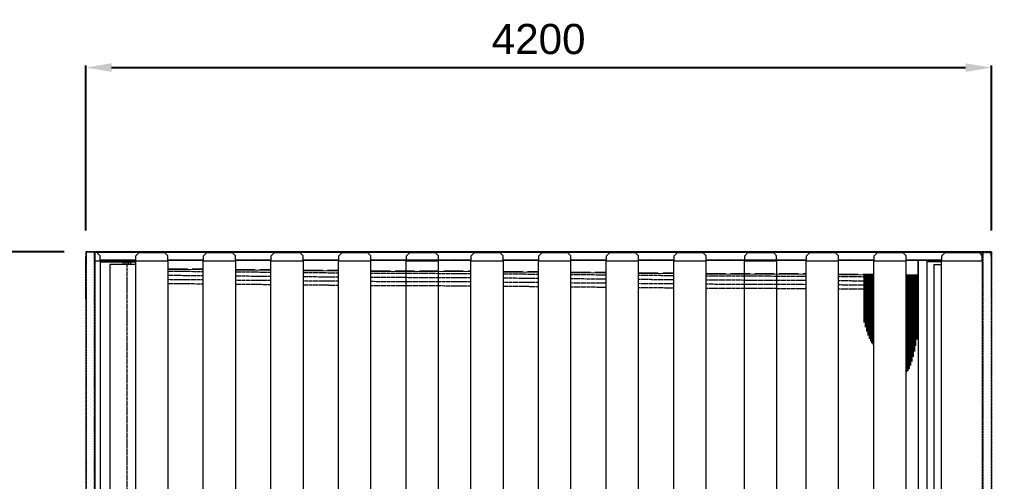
# Model space of a CAD drawing. Header units: millimetres. Extents: x -662849 to 32847, y -140377 to 24217.
# Drawn here: x 4988 to 9495, y 12438 to 14583 of the extents above; entities that cross this region are included whole.
import ezdxf

# ---------------------------------------------------------------- set-up
doc = ezdxf.new("R2010")
doc.units = ezdxf.units.MM
for name, pattern in [('CENTER', [2, 1.25, -0.25, 0.25, -0.25]), ('DASHED', [15, 12, -3]), ('HIDDEN', [0.375, 0.25, -0.125]), ('HIDDENX2', [0.75, 0.5, -0.25])]:
    doc.linetypes.add(name, pattern=pattern)
doc.layers.add('center', color=1, linetype='CENTER')
doc.layers.add('HIDD', color=2, linetype='HIDDENX2')
doc.styles.get("Standard").update_dxf_attribs({"font": 'arial.ttf'})
doc.dimstyles.new('1.40', dxfattribs={"dimscale": 20, "dimtxt": 1.5, "dimasz": 1, "dimexe": 0.5, "dimexo": 0.5, "dimgap": 0.5, "dimtad": 1, "dimdec": 0, "dimzin": 0, "dimdsep": 46, "dimtxsty": 'Standard', "dimcen": 0, "dimclrd": 2, "dimclre": 2, "dimclrt": 3, "dimadec": 0, "dimazin": 0, "dimtfac": 1, "dimtdec": 0, "dimtmove": 0, "dimatfit": 0, "dimfxl": 1, "dimtolj": 1, "dimtzin": 0, "dimlwd": -1, "dimlwe": -1, "dimarcsym": 0})

# ---------------------------------------------------------------- blocks, each defined once
blk = doc.blocks.new('*D487')
at = {"color": 2, "transparency": 16777216}
for p, q in [((5295, 13604), (5295, 14369.2)), ((5415, 14359.2), (9375, 14359.2)), ((9495, 13604), (9495, 14369.2))]:
    blk.add_line(p, q, dxfattribs=at)
for points in [[(5415, 14379.2), (5415, 14339.2), (5295, 14359.2)], [(9375, 14379.2), (9375, 14339.2), (9495, 14359.2)]]:
    blk.add_solid(points, dxfattribs=at)
at = {"layer": 'Defpoints', "color": 0, "transparency": 16777216}
for p in [(9495, 14359.2), (5295, 13504), (9495, 13504)]:
    blk.add_point(p, dxfattribs=at)
at = {"color": 3, "lineweight": 20, "transparency": 16777216, "insert": (7395, 14490.7), "char_height": 140, "attachment_point": 5}
blk.add_mtext('\\A1;4200', dxfattribs=at)
blk = doc.blocks.new('*D488')
at = {"color": 2, "transparency": 16777216}
for p, q in [((5195, 13504), (4496.5, 13504)), ((4506.5, 13384), (4506.5, 10024)), ((5195, 9904), (4496.5, 9904))]:
    blk.add_line(p, q, dxfattribs=at)
for points in [[(4486.5, 13384), (4526.5, 13384), (4506.5, 13504)], [(4486.5, 10024), (4526.5, 10024), (4506.5, 9904)]]:
    blk.add_solid(points, dxfattribs=at)
at = {"layer": 'Defpoints', "color": 0, "transparency": 16777216}
for p in [(5295, 13504), (4506.5, 9904), (5295, 9904)]:
    blk.add_point(p, dxfattribs=at)
at = {"color": 3, "lineweight": 20, "transparency": 16777216, "insert": (4375, 11704), "char_height": 140, "attachment_point": 5, "rotation": 90}
blk.add_mtext('\\A1;3600', dxfattribs=at)
blk = doc.blocks.new('3')
at = {"color": 7, "lineweight": 20, "ltscale": 0.081667}
for p, q in [((5295, 13286), (5295, 13482)), ((9495, 13286), (9495, 13482))]:
    blk.add_line(p, q, dxfattribs=at)
at = {"color": 7, "lineweight": 20, "ltscale": 0.014667}
blk.add_line((5333.6, 13502), (5298.4, 13502), dxfattribs=at)
at = {"lineweight": 20}
for p, q in [((5337, 13504), (5337, 13464)), ((5347.2, 13501), (5337, 13501)), ((5362.2, 13486), (5347.2, 13501)), ((5362.2, 13461), (5362.2, 13486)), ((5527.8, 13486), (5542.8, 13501)), ((5527.8, 13461), (5527.8, 13486)), ((5542.8, 13501), (5660.8, 13501)), ((5675.8, 13486), (5660.8, 13501)), ((5675.8, 13461), (5675.8, 13486)), ((5841.4, 13486), (5856.4, 13501)), ((5841.4, 13461), (5841.4, 13486)), ((5856.4, 13501), (5974.4, 13501)), ((5989.4, 13486), (5974.4, 13501)), ((5989.4, 13461), (5989.4, 13486)), ((6155.1, 13486), (6170.1, 13501)), ((6155.1, 13461), (6155.1, 13486)), ((6170.1, 13501), (6288.1, 13501)), ((6303.1, 13486), (6288.1, 13501)), ((6303.1, 13461), (6303.1, 13486)), ((6468.7, 13486), (6483.7, 13501)), ((6468.7, 13461), (6468.7, 13486)), ((6483.7, 13501), (6601.7, 13501)), ((6616.7, 13486), (6601.7, 13501)), ((6616.7, 13461), (6616.7, 13486)), ((6782.4, 13486), (6797.4, 13501)), ((6782.4, 13461), (6782.4, 13486)), ((6797.4, 13501), (6915.4, 13501)), ((6930.4, 13486), (6915.4, 13501)), ((6930.4, 13461), (6930.4, 13486)), ((7082.4, 13486), (7097.4, 13501)), ((7082.4, 13461), (7082.4, 13486)), ((7097.4, 13501), (7215.4, 13501)), ((7230.4, 13486), (7215.4, 13501)), ((7230.4, 13461), (7230.4, 13486)), ((7396, 13486), (7411, 13501)), ((7396, 13461), (7396, 13486)), ((7411, 13501), (7529, 13501)), ((7544, 13486), (7529, 13501)), ((7544, 13461), (7544, 13486)), ((7709.7, 13486), (7724.7, 13501)), ((7709.7, 13461), (7709.7, 13486)), ((7724.7, 13501), (7842.7, 13501)), ((7857.7, 13486), (7842.7, 13501)), ((7857.7, 13461), (7857.7, 13486)), ((8023.3, 13486), (8038.3, 13501)), ((8023.3, 13461), (8023.3, 13486)), ((8038.3, 13501), (8156.3, 13501)), ((8171.3, 13486), (8156.3, 13501)), ((8171.3, 13461), (8171.3, 13486)), ((8350.6, 13486), (8365.6, 13501)), ((8350.6, 13461), (8350.6, 13486)), ((8365.6, 13501), (8483.6, 13501)), ((8498.6, 13486), (8483.6, 13501)), ((8498.6, 13461), (8498.6, 13486)), ((8637, 13486), (8652, 13501)), ((8637, 13461), (8637, 13486)), ((8652, 13501), (8770, 13501)), ((8785, 13486), (8770, 13501)), ((8785, 13461), (8785, 13486)), ((8950.6, 13486), (8965.6, 13501)), ((8950.6, 13461), (8950.6, 13486)), ((8965.6, 13501), (9083.6, 13501)), ((9098.6, 13486), (9083.6, 13501)), ((9098.6, 13461), (9098.6, 13486)), ((9264.2, 13486), (9279.2, 13501)), ((9264.2, 13461), (9264.2, 13486)), ((9279.2, 13501), (9437, 13501)), ((9452, 13486), (9437, 13501)), ((9452, 13461), (9452, 13486)), ((5363.2, 13461), (5337, 13461)), ((5363.2, 10020), (5363.2, 13461)), ((5526.8, 10020), (5526.8, 13461)), ((5676.8, 13461), (5526.8, 13461)), ((5676.8, 10020), (5676.8, 13461)), ((5840.4, 10020), (5840.4, 13461)), ((5990.4, 13461), (5840.4, 13461)), ((5990.4, 10020), (5990.4, 13461)), ((6154.1, 10020), (6154.1, 13461)), ((6304.1, 13461), (6154.1, 13461)), ((6304.1, 10020), (6304.1, 13461)), ((6467.7, 10020), (6467.7, 13461)), ((6617.7, 13461), (6467.7, 13461)), ((6617.7, 10020), (6617.7, 13461)), ((6781.4, 10020), (6781.4, 13461)), ((6931.4, 13461), (6781.4, 13461)), ((6931.4, 10020), (6931.4, 13461)), ((7081.4, 10020), (7081.4, 13461)), ((7231.4, 13461), (7081.4, 13461)), ((7231.4, 10020), (7231.4, 13461)), ((7395, 10020), (7395, 13461)), ((7545, 13461), (7395, 13461)), ((7545, 10020), (7545, 13461)), ((7708.7, 10020), (7708.7, 13461)), ((7858.7, 13461), (7708.7, 13461)), ((7858.7, 10020), (7858.7, 13461)), ((8022.3, 10020), (8022.3, 13461)), ((8172.3, 13461), (8022.3, 13461)), ((8172.3, 10020), (8172.3, 13461)), ((8349.6, 10020), (8349.6, 13461)), ((8499.6, 13461), (8349.6, 13461)), ((8499.6, 10020), (8499.6, 13461)), ((8636, 10020), (8636, 13461)), ((8786, 13461), (8636, 13461)), ((8786, 10020), (8786, 13461)), ((8949.6, 10020), (8949.6, 13461)), ((9099.6, 13461), (8949.6, 13461)), ((9099.6, 10020), (9099.6, 13461)), ((9263.2, 10020), (9263.2, 13461)), ((9263.2, 13461), (9264.2, 13461)), ((9453, 13461), (9263.2, 13461)), ((9453, 10020), (9453, 13461)), ((5337, 9904), (5337, 12464))]:
    blk.add_line(p, q, dxfattribs=at)
at = {"color": 7, "lineweight": 20, "ltscale": 0.097167}
for p, q in [((5337, 13267.4), (5337, 13500.6)), ((9453, 13267.4), (9453, 13500.6)), ((9453, 13267.4), (9453, 13500.6))]:
    blk.add_line(p, q, dxfattribs=at)
at = {"color": 7, "lineweight": 20, "ltscale": 0.000125672}
blk.add_line((5339.3, 13502), (5339, 13502), dxfattribs=at)
at = {"color": 7, "lineweight": 20, "ltscale": 0.00012559}
blk.add_line((5339.3, 13502), (5339, 13502), dxfattribs=at)
at = {"color": 7, "lineweight": 20, "ltscale": 4.99865e-05}
blk.add_line((5342.3, 13504), (5342.4, 13504), dxfattribs=at)
at = {"color": 7, "lineweight": 20, "ltscale": 1.75167e-05}
blk.add_line((5342.4, 13504), (5342.4, 13504), dxfattribs=at)
at = {"color": 7, "lineweight": 20}
for p, q in [((9447.6, 13504), (5342.4, 13504)), ((5542.4, 13500.6), (5347.6, 13500.6)), ((5856, 13500.6), (5661.2, 13500.6)), ((6169.7, 13500.6), (5974.8, 13500.6)), ((6483.3, 13500.6), (6288.5, 13500.6)), ((7097, 13500.6), (6602.1, 13500.6)), ((7410.6, 13500.6), (7215.8, 13500.6)), ((7724.3, 13500.6), (7529.4, 13500.6)), ((8037.9, 13500.6), (7843.1, 13500.6)), ((8651.6, 13500.6), (8156.7, 13500.6)), ((8965.2, 13500.6), (8770.4, 13500.6)), ((9278.8, 13500.6), (9084, 13500.6)), ((9449.3, 13500.6), (9437.4, 13500.6)), ((5362.2, 13467.4), (5527.8, 13467.4)), ((5362.2, 13462), (5527.8, 13462)), ((5363.2, 13458.6), (5526.8, 13458.6)), ((5675.8, 13467.4), (5841.4, 13467.4)), ((5989.4, 13467.4), (6155.1, 13467.4)), ((6303.1, 13467.4), (6468.7, 13467.4)), ((6616.7, 13467.4), (7082.4, 13467.4)), ((7230.4, 13467.4), (7396, 13467.4)), ((7544, 13467.4), (7709.7, 13467.4)), ((7857.7, 13467.4), (8023.3, 13467.4)), ((8171.3, 13467.4), (8637, 13467.4)), ((8785, 13467.4), (8950.6, 13467.4)), ((9098.6, 13467.4), (9264.2, 13467.4)), ((9195, 13464), (9264.2, 13464)), ((9264.2, 13462.4), (9195, 13462.4)), ((9264.2, 13462), (9195, 13462)), ((9263.2, 13458.6), (9195, 13458.6)), ((9453, 10408.8), (9453, 13331.1)), ((5337, 13267.4), (5337, 10408.8))]:
    blk.add_line(p, q, dxfattribs=at)
at = {"color": 7, "lineweight": 20, "ltscale": 1.55221e-05}
blk.add_line((5342.4, 13504), (5342.4, 13504), dxfattribs=at)
at = {"color": 7, "lineweight": 20, "ltscale": 4.33485e-05}
blk.add_line((5344.3, 13504), (5344.4, 13504), dxfattribs=at)
at = {"color": 7, "lineweight": 20, "ltscale": 4.06755e-05}
blk.add_line((5344.3, 13504), (5344.4, 13504), dxfattribs=at)
at = {"color": 7, "lineweight": 20, "ltscale": 3.00579e-05}
blk.add_line((5344.4, 13504), (5344.4, 13504), dxfattribs=at)
at = {"color": 7, "lineweight": 20, "ltscale": 1.78003e-05}
blk.add_line((5344.4, 13504), (5344.4, 13504), dxfattribs=at)
at = {"color": 7, "lineweight": 20, "ltscale": 1.24791e-05}
blk.add_line((5344.4, 13504), (5344.4, 13504), dxfattribs=at)
at = {"color": 7, "lineweight": 20, "ltscale": 2.871e-05}
blk.add_line((5344.4, 13504), (5344.4, 13504), dxfattribs=at)
at = {"color": 7, "lineweight": 20, "ltscale": 3.95576e-05}
blk.add_line((5344.4, 13504), (5344.4, 13504), dxfattribs=at)
at = {"color": 7, "lineweight": 20, "ltscale": 0.013833}
blk.add_line((9449.3, 13500.6), (9449.3, 13488.7), dxfattribs=at)
at = {"color": 7, "lineweight": 20, "ltscale": 0.014417}
blk.add_line((9451, 13487), (9451, 13500.6), dxfattribs=at)
at = {"color": 7, "lineweight": 20, "ltscale": 0.015}
blk.add_line((9451.5, 13502), (9451.5, 13486.5), dxfattribs=at)
at = {"color": 7, "lineweight": 20, "ltscale": 0.007958}
blk.add_line((9493, 13482), (9493, 13501.1), dxfattribs=at)
at = {"color": 7, "lineweight": 20, "ltscale": 0.000832424}
blk.add_line((9495, 13482), (9495, 13484), dxfattribs=at)
at = {"color": 7, "lineweight": 20, "ltscale": 0.053167}
blk.add_line((5337, 13458.6), (5337, 13331), dxfattribs=at)
at = {"lineweight": 20, "ltscale": 7.5}
for p, q in [((5407.3, 13446), (5407.3, 11737.8)), ((5526.8, 13446), (5407.3, 13446)), ((5467, 13458.6), (5467, 13446)), ((5503, 13446), (5467, 13446)), ((5476.1, 13458.6), (5476.1, 13446)), ((5494, 13458.6), (5494, 13446)), ((5503, 13458.6), (5503, 13446)), ((5841.4, 13466), (5675.8, 13466)), ((6155.1, 13466), (5989.4, 13466)), ((6468.7, 13466), (6303.1, 13466)), ((7082.4, 13466), (6616.7, 13466)), ((7396, 13466), (7230.4, 13466)), ((7709.7, 13466), (7544, 13466)), ((8023.3, 13466), (7857.7, 13466)), ((8637, 13466), (8171.3, 13466)), ((8950.6, 13466), (8785, 13466)), ((9195, 13466), (9098.6, 13466)), ((9155, 13466), (9155, 9955.4)), ((9195, 13466), (9195, 11727.7)), ((9227.3, 13446), (9227.3, 11737.8)), ((9227.3, 13446), (9263.2, 13446)), ((5676.8, 13424.4), (5840.4, 13422.8)), ((5990.4, 13421.4), (6154.1, 13419.7)), ((6304.1, 13418.3), (6467.7, 13416.6)), ((6617.7, 13415.2), (7081.4, 13413.5)), ((7231.4, 13412.1), (7395, 13410.4)), ((7545, 13409), (7708.7, 13407.4)), ((7858.7, 13405.9), (8022.3, 13404.3)), ((8172.3, 13402.8), (8636, 13401.2)), ((8786, 13399.7), (8949.6, 13398.1)), ((9099.6, 13396.6), (9155, 13396))]:
    blk.add_line(p, q, dxfattribs=at)
at = {"color": 1, "linetype": 'CENTER', "lineweight": 20, "ltscale": 7.5}
for p, q in [((5485, 13458.6), (5485, 11737.8)), ((5676.8, 13414.9), (5840.4, 13413.3)), ((5676.8, 13395.9), (5840.4, 13394.3)), ((5990.4, 13411.8), (6154.1, 13410.2)), ((5990.4, 13392.8), (6154.1, 13391.2)), ((6304.1, 13408.7), (6467.7, 13407.1)), ((6304.1, 13389.7), (6467.7, 13388.1)), ((6617.7, 13405.6), (7081.4, 13404)), ((6617.7, 13386.6), (7081.4, 13385)), ((7231.4, 13402.5), (7395, 13400.9)), ((7545, 13399.4), (7708.7, 13397.8)), ((7858.7, 13396.3), (8022.3, 13394.7)), ((8172.3, 13393.3), (8636, 13391.6)), ((8786, 13390.2), (8949.6, 13388.5)), ((9099.6, 13387.1), (9155, 13386.5)), ((5676.8, 13376.8), (5840.4, 13375.2)), ((5676.8, 13357.8), (5840.4, 13356.2)), ((5990.4, 13373.7), (6154.1, 13372.1)), ((5990.4, 13354.7), (6154.1, 13353.1)), ((6304.1, 13370.6), (6467.7, 13369)), ((6304.1, 13351.6), (6467.7, 13350)), ((6617.7, 13367.5), (7081.4, 13365.9)), ((6617.7, 13348.5), (7081.4, 13346.9)), ((7231.4, 13383.5), (7395, 13381.9)), ((7231.4, 13364.4), (7395, 13362.8)), ((7231.4, 13345.4), (7395, 13343.8)), ((7545, 13380.4), (7708.7, 13378.8)), ((7545, 13361.3), (7708.7, 13359.7)), ((7545, 13342.3), (7708.7, 13340.7)), ((7858.7, 13377.3), (8022.3, 13375.7)), ((7858.7, 13358.2), (8022.3, 13356.6)), ((8172.3, 13374.2), (8636, 13372.6)), ((8172.3, 13355.2), (8636, 13353.5)), ((8786, 13371.1), (8949.6, 13369.5)), ((8786, 13352.1), (8949.6, 13350.4)), ((9099.6, 13368), (9154.8, 13367.5)), ((9099.6, 13349), (9154.6, 13348.4)), ((7858.7, 13339.2), (8022.3, 13337.6)), ((8172.3, 13336.1), (8636, 13334.5)), ((8786, 13333), (8949.6, 13331.4)), ((9099.6, 13329.9), (9154.4, 13329.4))]:
    blk.add_line(p, q, dxfattribs=at)
at = {"color": 6, "linetype": 'DASHED', "lineweight": 20, "ltscale": 7.5}
for p, q in [((5841.4, 13464), (5675.8, 13464)), ((6155.1, 13464), (5989.4, 13464)), ((6468.7, 13464), (6303.1, 13464)), ((7082.4, 13464), (6616.7, 13464)), ((7396, 13464), (7230.4, 13464)), ((7709.7, 13464), (7544, 13464)), ((8023.3, 13464), (7857.7, 13464)), ((8637, 13464), (8171.3, 13464)), ((8950.6, 13464), (8785, 13464)), ((9155, 13464), (9098.6, 13464)), ((9153, 13466), (9153, 13396.1)), ((5676.8, 13426.4), (5840.4, 13424.8)), ((5990.4, 13423.4), (6154.1, 13421.7)), ((6304.1, 13420.3), (6467.7, 13418.6)), ((6617.7, 13417.2), (7081.4, 13415.5)), ((7231.4, 13414.1), (7395, 13412.4)), ((7545, 13411), (7708.7, 13409.4)), ((7858.7, 13407.9), (8022.3, 13406.3)), ((8172.3, 13404.8), (8636, 13403.2)), ((8786, 13401.7), (8949.6, 13400.1)), ((9099.6, 13398.6), (9155.1, 13398))]:
    blk.add_line(p, q, dxfattribs=at)
at = {"color": 7, "lineweight": 20, "ltscale": 0.000625612}
blk.add_line((9453, 13466), (9452, 13466), dxfattribs=at)
at = {"color": 5, "lineweight": 20, "ltscale": 7.5}
for p, q in [((8903, 13399.1), (8903, 13176.5)), ((8909, 13399.1), (8909, 13154.2)), ((8915, 13399), (8915, 13134.2)), ((8921, 13398.9), (8921, 13116.5)), ((8927, 13398.8), (8927, 13101.4)), ((8933, 13398.8), (8933, 13089.2)), ((8939, 13398.7), (8939, 13079.9)), ((8945, 13398.6), (8945, 13073.7)), ((9101, 13396.7), (9101, 12946.3)), ((9107, 13396.6), (9107, 12951.5)), ((9113, 13396.6), (9113, 12962.1)), ((9119, 13396.5), (9119, 12977.2)), ((9125, 13396.4), (9125, 12996)), ((9131, 13396.3), (9131, 13017.9)), ((9137, 13396.3), (9137, 13042.3)), ((9143, 13396.2), (9143, 13068.8)), ((9149, 13396.1), (9149, 13097))]:
    blk.add_line(p, q, dxfattribs=at)
at = {"color": 7, "lineweight": 20, "ltscale": 0.352083}
blk.add_line((5295, 13286), (5295, 12441), dxfattribs=at)
at = {"color": 7, "lineweight": 20}
for centre, start, end in [((6212.6, 13500.6), 89.1059, 90), ((6220.9, 13500.6), 90, 90.8941), ((9449.6, 13467.4), 314.9077, 335.6837)]:
    blk.add_arc(centre, 3.4, start, end, dxfattribs=at)
at = {"layer": 'center', "lineweight": 20}
for p, q in [((9495, 13504), (5295, 13504)), ((5295, 13504), (5295, 12464)), ((5295, 13504), (5295, 9904)), ((5337, 13504), (5337, 9904)), ((9453, 13504), (9453, 9904)), ((9495, 13504), (9495, 12464)), ((9495, 13504), (9495, 9904)), ((5527.8, 13464), (5362.2, 13464)), ((5841.4, 13464), (5675.8, 13464)), ((6155.1, 13464), (5989.4, 13464)), ((6468.7, 13464), (6303.1, 13464)), ((7082.4, 13464), (6616.7, 13464)), ((7396, 13464), (7230.4, 13464)), ((7709.7, 13464), (7544, 13464)), ((8023.3, 13464), (7857.7, 13464)), ((8637, 13464), (8171.3, 13464)), ((8950.6, 13464), (8785, 13464)), ((9264.2, 13464), (9098.6, 13464)), ((9453, 13464), (9452, 13464))]:
    blk.add_line(p, q, dxfattribs=at)
at = {"layer": 'HIDD', "linetype": 'HIDDEN', "lineweight": 20}
for p, q in [((5335, 13502), (5297, 13502)), ((5297, 13502), (5297, 9906)), ((5335, 13502), (5335, 9906)), ((9453, 13502), (5339, 13502)), ((5339, 13502), (5339, 13501)), ((9451, 13502), (9451, 13487)), ((9455, 13501.8), (9493, 13501.8)), ((9455, 13501.8), (9455, 9906)), ((9493, 13501.8), (9493, 10031.2)), ((5527.8, 13466), (5362.2, 13466)), ((5841.4, 13466), (5675.8, 13466)), ((6155.1, 13466), (5989.4, 13466)), ((6468.7, 13466), (6303.1, 13466)), ((7082.4, 13466), (6616.7, 13466)), ((7396, 13466), (7230.4, 13466)), ((7709.7, 13466), (7544, 13466)), ((8023.3, 13466), (7857.7, 13466)), ((8637, 13466), (8171.3, 13466)), ((8950.6, 13466), (8785, 13466)), ((9264.2, 13466), (9098.6, 13466))]:
    blk.add_line(p, q, dxfattribs=at)

msp = doc.modelspace()

# ---------------------------------------------------------------- block references
msp.add_blockref('3', (0, 0))

# ---------------------------------------------------------------- dimensions: what is measured, and where the dimension line sits
at = {"lineweight": 20}
dim = msp.add_linear_dim(base=(9495, 14359.2), p1=(5295, 13504), p2=(9495, 13504), dimstyle='1.40', override={"dimtxt": 7, "dimasz": 6, "dimexo": 5, "dimgap": 3}, dxfattribs=at)
dim.commit()
dim.dimension.update_dxf_attribs({"geometry": '*D487', "text_midpoint": (7395, 14490.7)})
dim = msp.add_linear_dim(base=(4506.5, 9904), p1=(5295, 13504), p2=(5295, 9904), angle=90, dimstyle='1.40', override={"dimtxt": 7, "dimasz": 6, "dimexo": 5, "dimgap": 3}, dxfattribs=at)
dim.commit()
dim.dimension.update_dxf_attribs({"geometry": '*D488', "text_midpoint": (4375, 11704)})

doc.saveas('drawing.dxf')
